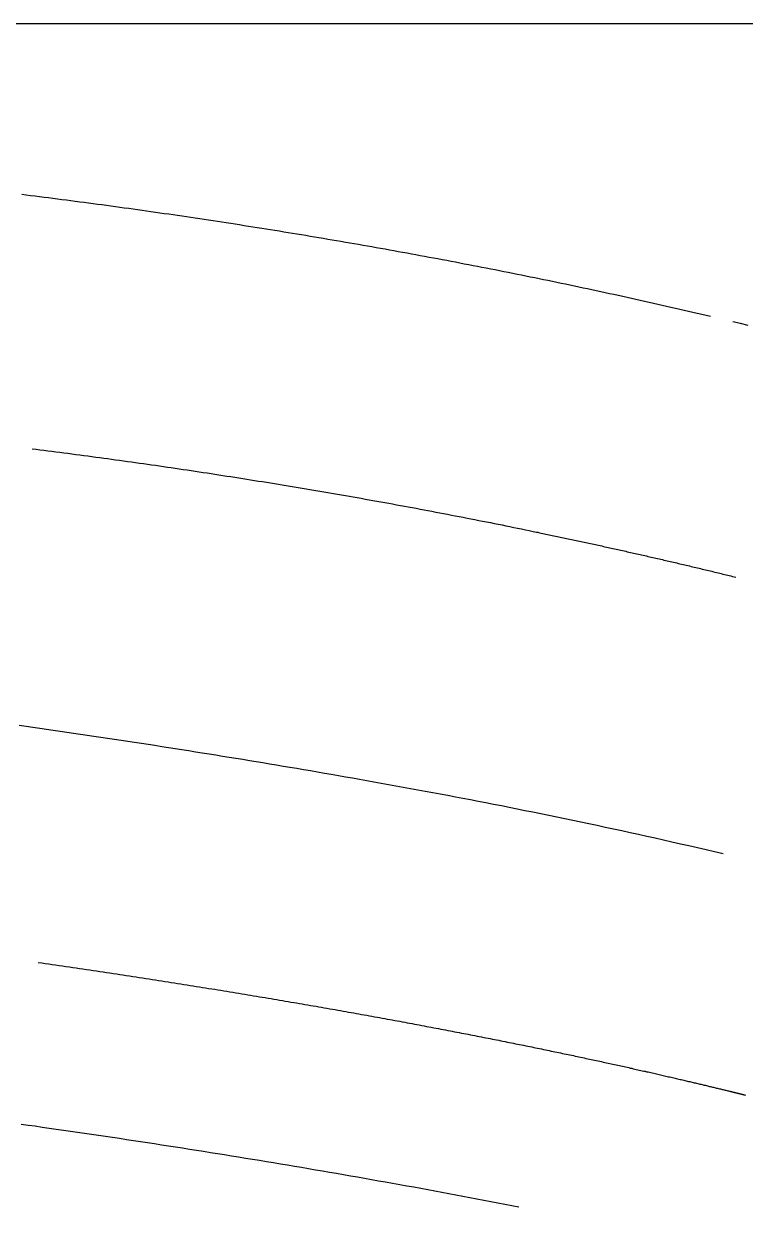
# Model space of a CAD drawing. Extents: x -537 to 363, y 432 to 791.
# Drawn here: x -232.6 to -201.3, y 739.7 to 791.1 of the extents above; entities that cross this region are included whole.
import ezdxf

# ---------------------------------------------------------------- set-up
doc = ezdxf.new("R2010")
doc.units = 0
doc.layers.get('0').update_dxf_attribs({"linetype": 'CONTINUOUS'})
doc.layers.add('90X10', color=1, linetype='CONTINUOUS')

msp = doc.modelspace()

# ---------------------------------------------------------------- linework, layer by layer
for points in [[(-202.782, 778.386, 0), (-202.973, 778.431, 0), (-203.163, 778.475, 0), (-203.353, 778.52, 0), (-203.543, 778.564, 0), (-203.733, 778.608, 0), (-203.923, 778.652, 0), (-204.113, 778.695, 0), (-204.304, 778.739, 0), (-204.494, 778.782, 0), (-204.684, 778.826, 0), (-204.874, 778.869, 0), (-205.065, 778.912, 0), (-205.255, 778.954, 0), (-205.445, 778.997, 0), (-205.636, 779.04, 0), (-205.826, 779.082, 0), (-206.017, 779.124, 0), (-206.207, 779.166, 0), (-206.398, 779.208, 0), (-206.588, 779.25, 0), (-206.779, 779.292, 0), (-206.969, 779.333, 0), (-207.16, 779.375, 0), (-207.35, 779.416, 0), (-207.541, 779.457, 0), (-207.731, 779.498, 0), (-207.922, 779.539, 0), (-208.113, 779.58, 0), (-208.303, 779.62, 0), (-208.494, 779.66, 0), (-208.684, 779.701, 0), (-208.875, 779.741, 0), (-209.066, 779.781, 0), (-209.257, 779.821, 0), (-209.447, 779.86, 0), (-209.638, 779.9, 0), (-209.829, 779.939, 0), (-210.02, 779.978, 0), (-210.21, 780.017, 0), (-210.401, 780.056, 0), (-210.592, 780.095, 0), (-210.783, 780.134, 0), (-210.973, 780.172, 0), (-211.164, 780.211, 0), (-211.355, 780.249, 0), (-211.546, 780.287, 0), (-211.737, 780.325, 0), (-211.928, 780.363, 0), (-212.118, 780.401, 0), (-212.309, 780.438, 0), (-212.5, 780.476, 0), (-212.691, 780.513, 0), (-212.882, 780.55, 0), (-213.073, 780.587, 0), (-213.264, 780.624, 0), (-213.455, 780.661, 0), (-213.646, 780.697, 0), (-213.837, 780.734, 0), (-214.027, 780.77, 0), (-214.218, 780.806, 0), (-214.409, 780.842, 0), (-214.6, 780.878, 0), (-214.791, 780.914, 0), (-214.982, 780.949, 0), (-215.173, 780.985, 0), (-215.364, 781.02, 0), (-215.555, 781.055, 0), (-215.746, 781.09, 0), (-215.937, 781.125, 0), (-216.128, 781.16, 0), (-216.319, 781.194, 0), (-216.51, 781.229, 0), (-216.701, 781.263, 0), (-216.892, 781.298, 0), (-217.082, 781.332, 0), (-217.273, 781.366, 0), (-217.464, 781.399, 0), (-217.655, 781.433, 0), (-217.846, 781.467, 0), (-218.037, 781.5, 0), (-218.228, 781.533, 0), (-218.419, 781.566, 0), (-218.61, 781.599, 0), (-218.801, 781.632, 0), (-218.992, 781.665, 0), (-219.183, 781.698, 0), (-219.373, 781.73, 0), (-219.564, 781.762, 0), (-219.755, 781.794, 0), (-219.946, 781.827, 0), (-220.137, 781.858, 0), (-220.328, 781.89, 0), (-220.519, 781.922, 0), (-220.709, 781.953, 0), (-220.9, 781.985, 0), (-221.091, 782.016, 0), (-221.282, 782.047, 0), (-221.473, 782.078, 0), (-221.664, 782.109, 0), (-221.856, 782.14, 0), (-222.047, 782.171, 0), (-222.238, 782.201, 0), (-222.43, 782.232, 0), (-222.621, 782.262, 0), (-222.813, 782.292, 0), (-223.004, 782.322, 0), (-223.196, 782.352, 0), (-223.387, 782.382, 0), (-223.579, 782.411, 0), (-223.771, 782.441, 0), (-223.963, 782.47, 0), (-224.155, 782.5, 0), (-224.347, 782.529, 0), (-224.539, 782.558, 0), (-224.731, 782.587, 0), (-224.923, 782.616, 0), (-225.115, 782.644, 0), (-225.307, 782.673, 0), (-225.499, 782.701, 0), (-225.692, 782.73, 0), (-225.884, 782.758, 0), (-226.076, 782.786, 0), (-226.269, 782.814, 0), (-226.461, 782.842, 0), (-226.654, 782.869, 0), (-226.847, 782.897, 0), (-227.039, 782.925, 0), (-227.232, 782.952, 0), (-227.424, 782.979, 0), (-227.617, 783.006, 0), (-227.81, 783.033, 0), (-228.003, 783.06, 0), (-228.196, 783.087, 0), (-228.389, 783.113, 0), (-228.582, 783.14, 0), (-228.775, 783.166, 0), (-228.968, 783.192, 0), (-229.161, 783.219, 0), (-229.354, 783.244, 0), (-229.547, 783.27, 0), (-229.74, 783.296, 0), (-229.933, 783.322, 0), (-230.126, 783.347, 0), (-230.32, 783.373, 0), (-230.513, 783.398, 0), (-230.706, 783.423, 0), (-230.9, 783.448, 0), (-231.093, 783.473, 0), (-231.286, 783.498, 0), (-231.48, 783.522, 0), (-231.673, 783.547, 0), (-231.867, 783.571, 0), (-232.06, 783.595, 0), (-232.254, 783.62, 0), (-232.447, 783.644, 0), (-232.641, 783.667, 0)], [(-201.15, 777.997, 0), (-201.48, 778.076, 0), (-201.809, 778.156, 0)], [(-232.195, 772.653, 0), (-232.022, 772.632, 0), (-231.849, 772.61, 0), (-231.677, 772.588, 0), (-231.504, 772.566, 0), (-231.331, 772.544, 0), (-231.158, 772.522, 0), (-230.986, 772.5, 0), (-230.813, 772.477, 0), (-230.64, 772.455, 0), (-230.468, 772.432, 0), (-230.295, 772.41, 0), (-230.122, 772.387, 0), (-229.95, 772.364, 0), (-229.777, 772.341, 0), (-229.604, 772.318, 0), (-229.432, 772.295, 0), (-229.259, 772.271, 0), (-229.087, 772.248, 0), (-228.914, 772.225, 0), (-228.742, 772.201, 0), (-228.569, 772.177, 0), (-228.397, 772.154, 0), (-228.224, 772.13, 0), (-228.052, 772.106, 0), (-227.879, 772.081, 0), (-227.707, 772.057, 0), (-227.534, 772.033, 0), (-227.362, 772.009, 0), (-227.19, 771.984, 0), (-227.017, 771.959, 0), (-226.845, 771.935, 0), (-226.673, 771.91, 0), (-226.5, 771.885, 0), (-226.328, 771.86, 0), (-226.156, 771.835, 0), (-225.984, 771.809, 0), (-225.811, 771.784, 0), (-225.639, 771.759, 0), (-225.467, 771.733, 0), (-225.295, 771.707, 0), (-225.123, 771.682, 0), (-224.951, 771.656, 0), (-224.779, 771.63, 0), (-224.607, 771.604, 0), (-224.435, 771.577, 0), (-224.263, 771.551, 0), (-224.091, 771.525, 0), (-223.919, 771.498, 0), (-223.747, 771.472, 0), (-223.575, 771.445, 0), (-223.404, 771.418, 0), (-223.232, 771.391, 0), (-223.06, 771.364, 0), (-222.888, 771.337, 0), (-222.717, 771.31, 0), (-222.545, 771.282, 0), (-222.373, 771.255, 0), (-222.202, 771.227, 0), (-222.03, 771.2, 0), (-221.859, 771.172, 0), (-221.687, 771.144, 0), (-221.516, 771.116, 0), (-221.344, 771.088, 0), (-221.173, 771.06, 0), (-221.002, 771.032, 0), (-220.83, 771.003, 0), (-220.659, 770.975, 0), (-220.488, 770.946, 0), (-220.317, 770.918, 0), (-220.146, 770.889, 0), (-219.975, 770.86, 0), (-219.803, 770.831, 0), (-219.632, 770.802, 0), (-219.461, 770.773, 0), (-219.29, 770.743, 0), (-219.12, 770.714, 0), (-218.949, 770.684, 0), (-218.778, 770.655, 0), (-218.607, 770.625, 0), (-218.436, 770.595, 0), (-218.266, 770.565, 0), (-218.095, 770.535, 0), (-217.924, 770.505, 0), (-217.754, 770.475, 0), (-217.583, 770.444, 0), (-217.413, 770.414, 0), (-217.242, 770.383, 0), (-217.072, 770.352, 0), (-216.902, 770.322, 0), (-216.731, 770.291, 0), (-216.561, 770.26, 0), (-216.391, 770.229, 0), (-216.221, 770.197, 0), (-216.051, 770.166, 0), (-215.881, 770.135, 0), (-215.711, 770.103, 0), (-215.541, 770.072, 0), (-215.371, 770.04, 0), (-215.201, 770.008, 0), (-215.031, 769.976, 0), (-214.862, 769.944, 0), (-214.692, 769.912, 0), (-214.522, 769.88, 0), (-214.353, 769.847, 0), (-214.183, 769.815, 0), (-214.014, 769.782, 0), (-213.844, 769.749, 0), (-213.675, 769.717, 0), (-213.506, 769.684, 0), (-213.336, 769.651, 0), (-213.167, 769.618, 0), (-212.998, 769.584, 0), (-212.829, 769.551, 0), (-212.66, 769.518, 0), (-212.491, 769.484, 0), (-212.322, 769.451, 0), (-212.153, 769.417, 0), (-211.985, 769.383, 0), (-211.816, 769.349, 0), (-211.647, 769.315, 0), (-211.479, 769.281, 0), (-211.31, 769.247, 0), (-211.142, 769.212, 0), (-210.973, 769.178, 0), (-210.805, 769.143, 0), (-210.636, 769.108, 0), (-210.468, 769.074, 0)], [(-210.468, 769.074, 0), (-210.399, 769.059, 0), (-210.33, 769.045, 0), (-210.261, 769.031, 0), (-210.192, 769.016, 0), (-210.123, 769.002, 0), (-210.054, 768.987, 0), (-209.984, 768.973, 0), (-209.915, 768.958, 0), (-209.846, 768.944, 0), (-209.777, 768.929, 0), (-209.708, 768.915, 0), (-209.639, 768.9, 0), (-209.57, 768.886, 0), (-209.501, 768.871, 0), (-209.431, 768.857, 0), (-209.362, 768.842, 0), (-209.293, 768.827, 0), (-209.224, 768.813, 0), (-209.155, 768.798, 0), (-209.086, 768.783, 0), (-209.017, 768.768, 0), (-208.947, 768.754, 0), (-208.878, 768.739, 0), (-208.809, 768.724, 0), (-208.74, 768.709, 0), (-208.671, 768.695, 0), (-208.602, 768.68, 0), (-208.533, 768.665, 0), (-208.464, 768.65, 0), (-208.394, 768.635, 0), (-208.325, 768.62, 0), (-208.256, 768.605, 0), (-208.187, 768.59, 0), (-208.118, 768.575, 0), (-208.049, 768.56, 0), (-207.98, 768.545, 0), (-207.91, 768.53, 0), (-207.841, 768.515, 0), (-207.772, 768.5, 0), (-207.703, 768.485, 0), (-207.634, 768.469, 0), (-207.565, 768.454, 0), (-207.496, 768.439, 0), (-207.426, 768.424, 0), (-207.357, 768.409, 0), (-207.288, 768.393, 0), (-207.219, 768.378, 0), (-207.15, 768.363, 0), (-207.081, 768.348, 0), (-207.012, 768.332, 0), (-206.942, 768.317, 0), (-206.873, 768.302, 0), (-206.804, 768.286, 0), (-206.735, 768.271, 0), (-206.666, 768.255, 0), (-206.597, 768.24, 0), (-206.528, 768.224, 0), (-206.458, 768.209, 0), (-206.389, 768.193, 0), (-206.32, 768.178, 0), (-206.251, 768.162, 0), (-206.182, 768.147, 0), (-206.113, 768.131, 0), (-206.044, 768.115, 0), (-205.974, 768.1, 0), (-205.905, 768.084, 0), (-205.836, 768.069, 0), (-205.767, 768.053, 0), (-205.698, 768.037, 0), (-205.629, 768.021, 0), (-205.56, 768.006, 0), (-205.491, 767.99, 0), (-205.421, 767.974, 0), (-205.352, 767.958, 0), (-205.283, 767.942, 0), (-205.214, 767.926, 0), (-205.145, 767.911, 0), (-205.076, 767.895, 0), (-205.007, 767.879, 0), (-204.938, 767.863, 0), (-204.868, 767.847, 0), (-204.799, 767.831, 0), (-204.73, 767.815, 0), (-204.661, 767.799, 0), (-204.592, 767.783, 0), (-204.523, 767.767, 0), (-204.454, 767.75, 0), (-204.385, 767.734, 0), (-204.315, 767.718, 0), (-204.246, 767.702, 0), (-204.177, 767.686, 0), (-204.108, 767.67, 0), (-204.039, 767.653, 0), (-203.97, 767.637, 0), (-203.901, 767.621, 0), (-203.832, 767.605, 0), (-203.763, 767.588, 0), (-203.693, 767.572, 0), (-203.624, 767.556, 0), (-203.555, 767.539, 0), (-203.486, 767.523, 0), (-203.417, 767.506, 0), (-203.348, 767.49, 0), (-203.279, 767.474, 0), (-203.21, 767.457, 0), (-203.141, 767.441, 0), (-203.072, 767.424, 0), (-203.003, 767.408, 0), (-202.933, 767.391, 0), (-202.864, 767.374, 0), (-202.795, 767.358, 0), (-202.726, 767.341, 0), (-202.657, 767.325, 0), (-202.588, 767.308, 0), (-202.519, 767.291, 0), (-202.45, 767.274, 0), (-202.381, 767.258, 0), (-202.312, 767.241, 0), (-202.243, 767.224, 0), (-202.174, 767.207, 0), (-202.105, 767.191, 0), (-202.036, 767.174, 0), (-201.966, 767.157, 0), (-201.897, 767.14, 0), (-201.828, 767.123, 0), (-201.759, 767.106, 0), (-201.69, 767.089, 0)], [(-202.226, 755.09, 0), (-202.601, 755.179, 0), (-202.973, 755.266, 0), (-203.345, 755.352, 0), (-203.715, 755.438, 0), (-204.084, 755.522, 0), (-204.452, 755.606, 0), (-204.818, 755.688, 0), (-205.182, 755.77, 0), (-205.546, 755.851, 0), (-205.908, 755.931, 0), (-206.268, 756.011, 0), (-206.627, 756.089, 0), (-206.985, 756.166, 0), (-207.341, 756.243, 0), (-207.696, 756.319, 0), (-208.05, 756.394, 0), (-208.402, 756.469, 0), (-208.753, 756.542, 0), (-209.102, 756.615, 0), (-209.45, 756.687, 0), (-209.796, 756.758, 0), (-210.141, 756.829, 0), (-210.485, 756.898, 0), (-210.827, 756.967, 0), (-211.168, 757.036, 0), (-211.507, 757.103, 0), (-211.845, 757.17, 0), (-212.182, 757.236, 0), (-212.517, 757.301, 0), (-212.85, 757.366, 0), (-213.183, 757.43, 0), (-213.513, 757.494, 0), (-213.843, 757.556, 0), (-214.171, 757.619, 0), (-214.497, 757.68, 0), (-214.822, 757.741, 0), (-215.145, 757.801, 0), (-215.468, 757.861, 0), (-215.788, 757.92, 0), (-216.107, 757.978, 0), (-216.425, 758.036, 0), (-216.741, 758.093, 0), (-217.056, 758.15, 0), (-217.37, 758.206, 0), (-217.681, 758.261, 0), (-217.992, 758.316, 0), (-218.301, 758.371, 0), (-218.608, 758.425, 0), (-218.914, 758.478, 0), (-219.219, 758.531, 0), (-219.522, 758.583, 0), (-219.823, 758.635, 0), (-220.123, 758.687, 0), (-220.422, 758.738, 0), (-220.719, 758.788, 0), (-221.015, 758.838, 0), (-221.309, 758.888, 0), (-221.601, 758.937, 0), (-221.893, 758.986, 0), (-222.185, 759.034, 0), (-222.477, 759.083, 0), (-222.768, 759.131, 0), (-223.06, 759.179, 0), (-223.352, 759.227, 0), (-223.645, 759.274, 0), (-223.937, 759.322, 0), (-224.229, 759.369, 0), (-224.522, 759.416, 0), (-224.814, 759.463, 0), (-225.107, 759.509, 0), (-225.4, 759.556, 0), (-225.693, 759.602, 0), (-225.986, 759.648, 0), (-226.279, 759.694, 0), (-226.572, 759.74, 0), (-226.865, 759.785, 0), (-227.158, 759.831, 0), (-227.452, 759.876, 0), (-227.745, 759.921, 0), (-228.039, 759.966, 0), (-228.333, 760.01, 0), (-228.626, 760.055, 0), (-228.92, 760.099, 0), (-229.214, 760.143, 0), (-229.508, 760.187, 0), (-229.802, 760.23, 0), (-230.096, 760.274, 0), (-230.391, 760.317, 0), (-230.685, 760.36, 0), (-230.979, 760.403, 0), (-231.274, 760.446, 0), (-231.568, 760.488, 0), (-231.863, 760.531, 0), (-232.158, 760.573, 0), (-232.452, 760.615, 0), (-232.747, 760.657, 0)], [(-231.925, 750.389, 0), (-231.773, 750.367, 0), (-231.622, 750.345, 0), (-231.472, 750.324, 0), (-231.322, 750.302, 0), (-231.172, 750.28, 0), (-231.022, 750.259, 0), (-230.873, 750.237, 0), (-230.724, 750.215, 0), (-230.576, 750.194, 0), (-230.428, 750.172, 0), (-230.28, 750.15, 0), (-230.133, 750.129, 0), (-229.986, 750.107, 0), (-229.839, 750.085, 0), (-229.693, 750.064, 0), (-229.547, 750.042, 0), (-229.402, 750.02, 0), (-229.257, 749.999, 0), (-229.112, 749.977, 0), (-228.967, 749.955, 0), (-228.823, 749.934, 0), (-228.68, 749.912, 0), (-228.536, 749.89, 0), (-228.393, 749.869, 0), (-228.251, 749.847, 0), (-228.109, 749.825, 0), (-227.967, 749.804, 0), (-227.825, 749.782, 0), (-227.684, 749.761, 0), (-227.543, 749.739, 0), (-227.403, 749.717, 0), (-227.263, 749.696, 0), (-227.123, 749.674, 0), (-226.984, 749.653, 0), (-226.845, 749.631, 0), (-226.706, 749.61, 0), (-226.568, 749.588, 0), (-226.43, 749.567, 0), (-226.293, 749.545, 0), (-226.156, 749.524, 0), (-226.019, 749.502, 0), (-225.882, 749.481, 0), (-225.746, 749.459, 0), (-225.611, 749.438, 0), (-225.475, 749.416, 0), (-225.34, 749.395, 0), (-225.206, 749.373, 0), (-225.072, 749.352, 0), (-224.938, 749.33, 0), (-224.804, 749.309, 0), (-224.671, 749.288, 0), (-224.538, 749.266, 0), (-224.406, 749.245, 0), (-224.274, 749.224, 0), (-224.142, 749.202, 0), (-224.011, 749.181, 0), (-223.88, 749.16, 0), (-223.749, 749.138, 0), (-223.619, 749.117, 0), (-223.489, 749.096, 0), (-223.36, 749.075, 0), (-223.231, 749.053, 0), (-223.102, 749.032, 0), (-222.973, 749.011, 0), (-222.845, 748.99, 0), (-222.718, 748.969, 0), (-222.59, 748.947, 0), (-222.463, 748.926, 0), (-222.337, 748.905, 0), (-222.211, 748.884, 0), (-222.085, 748.863, 0), (-221.959, 748.842, 0), (-221.834, 748.821, 0), (-221.709, 748.8, 0), (-221.585, 748.779, 0), (-221.461, 748.758, 0), (-221.337, 748.737, 0), (-221.214, 748.716, 0), (-221.091, 748.695, 0), (-220.968, 748.674, 0), (-220.846, 748.653, 0), (-220.724, 748.632, 0), (-220.603, 748.612, 0), (-220.481, 748.591, 0), (-220.361, 748.57, 0), (-220.24, 748.549, 0), (-220.12, 748.528, 0), (-220, 748.508, 0), (-219.881, 748.487, 0), (-219.762, 748.466, 0), (-219.643, 748.446, 0), (-219.525, 748.425, 0), (-219.407, 748.404, 0), (-219.29, 748.384, 0), (-219.173, 748.363, 0), (-219.056, 748.343, 0), (-218.939, 748.322, 0), (-218.823, 748.301, 0), (-218.708, 748.281, 0), (-218.592, 748.261, 0), (-218.477, 748.24, 0), (-218.363, 748.22, 0), (-218.248, 748.199, 0), (-218.134, 748.179, 0), (-218.021, 748.159, 0), (-217.908, 748.138, 0), (-217.795, 748.118, 0), (-217.682, 748.098, 0), (-217.57, 748.078, 0), (-217.458, 748.057, 0), (-217.347, 748.037, 0), (-217.236, 748.017, 0), (-217.125, 747.997, 0), (-217.015, 747.977, 0), (-216.905, 747.957, 0), (-216.796, 747.937, 0), (-216.686, 747.917, 0), (-216.577, 747.897, 0), (-216.469, 747.877, 0), (-216.361, 747.857, 0), (-216.253, 747.837, 0), (-216.146, 747.817, 0), (-216.039, 747.797, 0), (-215.932, 747.777, 0), (-215.826, 747.758, 0), (-215.72, 747.738, 0), (-215.614, 747.718, 0), (-215.509, 747.699, 0), (-215.404, 747.679, 0), (-215.299, 747.659, 0), (-215.195, 747.64, 0), (-215.092, 747.62, 0), (-214.988, 747.601, 0), (-214.885, 747.581, 0), (-214.782, 747.562, 0), (-214.68, 747.542, 0), (-214.578, 747.523, 0), (-214.476, 747.504, 0), (-214.375, 747.484, 0), (-214.274, 747.465, 0), (-214.174, 747.446, 0), (-214.073, 747.427, 0), (-213.974, 747.408, 0), (-213.874, 747.388, 0), (-213.775, 747.369, 0), (-213.676, 747.35, 0), (-213.578, 747.331, 0), (-213.48, 747.312, 0), (-213.382, 747.293, 0), (-213.285, 747.274, 0), (-213.188, 747.256, 0), (-213.092, 747.237, 0), (-212.995, 747.218, 0), (-212.899, 747.199, 0), (-212.804, 747.18, 0), (-212.709, 747.162, 0), (-212.614, 747.143, 0), (-212.52, 747.125, 0), (-212.426, 747.106, 0), (-212.332, 747.087, 0), (-212.239, 747.069, 0), (-212.146, 747.051, 0), (-212.053, 747.032, 0), (-211.961, 747.014, 0), (-211.869, 746.995, 0), (-211.777, 746.977, 0), (-211.686, 746.959, 0), (-211.595, 746.941, 0), (-211.505, 746.923, 0), (-211.415, 746.905, 0), (-211.325, 746.886, 0), (-211.236, 746.868, 0), (-211.147, 746.85, 0), (-211.058, 746.832, 0), (-210.97, 746.815, 0), (-210.882, 746.797, 0), (-210.794, 746.779, 0), (-210.707, 746.761, 0), (-210.62, 746.743, 0), (-210.533, 746.726, 0), (-210.447, 746.708, 0), (-210.362, 746.691, 0), (-210.276, 746.673, 0), (-210.191, 746.655, 0), (-210.106, 746.638, 0), (-210.022, 746.621, 0), (-209.938, 746.603, 0), (-209.854, 746.586, 0), (-209.771, 746.569, 0), (-209.688, 746.551, 0), (-209.606, 746.534, 0), (-209.523, 746.517, 0), (-209.441, 746.5, 0), (-209.36, 746.483, 0), (-209.279, 746.466, 0), (-209.198, 746.449, 0), (-209.118, 746.432, 0), (-209.038, 746.415, 0), (-208.958, 746.399, 0), (-208.879, 746.382, 0), (-208.8, 746.365, 0), (-208.721, 746.349, 0), (-208.643, 746.332, 0), (-208.565, 746.315, 0), (-208.487, 746.299, 0), (-208.41, 746.282, 0), (-208.333, 746.266, 0), (-208.257, 746.25, 0), (-208.181, 746.233, 0), (-208.105, 746.217, 0), (-208.029, 746.201, 0), (-207.954, 746.185, 0), (-207.88, 746.169, 0), (-207.805, 746.153, 0), (-207.731, 746.137, 0), (-207.658, 746.121, 0), (-207.584, 746.105, 0), (-207.511, 746.089, 0), (-207.439, 746.074, 0), (-207.367, 746.058, 0), (-207.295, 746.042, 0), (-207.223, 746.027, 0), (-207.152, 746.011, 0), (-207.081, 745.996, 0), (-207.011, 745.98, 0), (-206.941, 745.965, 0), (-206.871, 745.949, 0), (-206.802, 745.934, 0), (-206.733, 745.919, 0), (-206.664, 745.904, 0), (-206.596, 745.889, 0), (-206.528, 745.874, 0), (-206.46, 745.859, 0), (-206.393, 745.844, 0), (-206.326, 745.829, 0), (-206.26, 745.814, 0), (-206.194, 745.8, 0), (-206.128, 745.785, 0), (-206.063, 745.77, 0), (-205.998, 745.756, 0), (-205.933, 745.741, 0), (-205.869, 745.727, 0), (-205.805, 745.712, 0), (-205.741, 745.698, 0), (-205.678, 745.684, 0), (-205.615, 745.67, 0), (-205.552, 745.655, 0), (-205.49, 745.641, 0), (-205.428, 745.627, 0), (-205.366, 745.613, 0), (-205.305, 745.599, 0), (-205.244, 745.586, 0), (-205.184, 745.572, 0), (-205.124, 745.558, 0), (-205.064, 745.545, 0), (-205.005, 745.531, 0), (-204.946, 745.517, 0), (-204.887, 745.504, 0), (-204.829, 745.491, 0), (-204.771, 745.477, 0), (-204.713, 745.464, 0), (-204.656, 745.451, 0), (-204.599, 745.438, 0), (-204.542, 745.425, 0), (-204.486, 745.412, 0), (-204.43, 745.399, 0), (-204.374, 745.386, 0), (-204.319, 745.373, 0), (-204.264, 745.36, 0), (-204.21, 745.347, 0), (-204.156, 745.335, 0), (-204.102, 745.322, 0), (-204.048, 745.31, 0), (-203.995, 745.297, 0), (-203.942, 745.285, 0), (-203.89, 745.273, 0), (-203.838, 745.26, 0), (-203.786, 745.248, 0), (-203.735, 745.236, 0), (-203.684, 745.224, 0), (-203.633, 745.212, 0), (-203.583, 745.2, 0), (-203.533, 745.188, 0), (-203.483, 745.177, 0), (-203.434, 745.165, 0), (-203.385, 745.153, 0), (-203.336, 745.142, 0), (-203.288, 745.13, 0), (-203.24, 745.119, 0), (-203.192, 745.108, 0), (-203.145, 745.096, 0), (-203.098, 745.085, 0), (-203.051, 745.074, 0), (-203.005, 745.063, 0), (-202.959, 745.052, 0), (-202.914, 745.041, 0), (-202.868, 745.03, 0), (-202.823, 745.019, 0), (-202.779, 745.009, 0), (-202.735, 744.998, 0), (-202.691, 744.988, 0), (-202.647, 744.977, 0), (-202.604, 744.967, 0), (-202.561, 744.956, 0), (-202.519, 744.946, 0), (-202.477, 744.936, 0), (-202.435, 744.926, 0), (-202.393, 744.916, 0), (-202.352, 744.906, 0), (-202.311, 744.896, 0), (-202.271, 744.886, 0), (-202.231, 744.876, 0), (-202.191, 744.867, 0), (-202.151, 744.857, 0), (-202.112, 744.847, 0), (-202.073, 744.838, 0), (-202.035, 744.829, 0), (-201.997, 744.819, 0), (-201.959, 744.81, 0)], [(-201.959, 744.81, 0), (-201.949, 744.808, 0), (-201.939, 744.805, 0), (-201.93, 744.803, 0), (-201.92, 744.8, 0), (-201.91, 744.798, 0), (-201.901, 744.796, 0), (-201.891, 744.793, 0), (-201.881, 744.791, 0), (-201.872, 744.789, 0), (-201.862, 744.786, 0), (-201.852, 744.784, 0), (-201.843, 744.782, 0), (-201.833, 744.779, 0), (-201.823, 744.777, 0), (-201.813, 744.774, 0), (-201.804, 744.772, 0), (-201.794, 744.77, 0), (-201.784, 744.767, 0), (-201.775, 744.765, 0), (-201.765, 744.763, 0), (-201.755, 744.76, 0), (-201.746, 744.758, 0), (-201.736, 744.755, 0), (-201.726, 744.753, 0), (-201.716, 744.751, 0), (-201.707, 744.748, 0), (-201.697, 744.746, 0), (-201.687, 744.744, 0), (-201.678, 744.741, 0), (-201.668, 744.739, 0), (-201.658, 744.736, 0), (-201.649, 744.734, 0), (-201.639, 744.732, 0), (-201.629, 744.729, 0), (-201.62, 744.727, 0), (-201.61, 744.725, 0), (-201.6, 744.722, 0), (-201.59, 744.72, 0), (-201.581, 744.717, 0), (-201.571, 744.715, 0), (-201.561, 744.713, 0), (-201.552, 744.71, 0), (-201.542, 744.708, 0), (-201.532, 744.705, 0), (-201.523, 744.703, 0), (-201.513, 744.701, 0), (-201.503, 744.698, 0), (-201.494, 744.696, 0), (-201.484, 744.694, 0), (-201.474, 744.691, 0), (-201.464, 744.689, 0), (-201.455, 744.686, 0), (-201.445, 744.684, 0), (-201.435, 744.682, 0), (-201.426, 744.679, 0), (-201.416, 744.677, 0), (-201.406, 744.674, 0), (-201.397, 744.672, 0), (-201.387, 744.67, 0), (-201.377, 744.667, 0), (-201.368, 744.665, 0), (-201.358, 744.662, 0), (-201.348, 744.66, 0), (-201.339, 744.658, 0), (-201.329, 744.655, 0), (-201.319, 744.653, 0), (-201.309, 744.65, 0), (-201.3, 744.648, 0), (-201.29, 744.646, 0), (-201.28, 744.643, 0), (-201.271, 744.641, 0)], [(-211.085, 739.786, 0), (-211.389, 739.845, 0), (-211.693, 739.904, 0), (-211.998, 739.962, 0), (-212.302, 740.02, 0), (-212.606, 740.078, 0), (-212.91, 740.136, 0), (-213.215, 740.193, 0), (-213.519, 740.25, 0), (-213.823, 740.307, 0), (-214.127, 740.364, 0), (-214.431, 740.42, 0), (-214.736, 740.476, 0), (-215.04, 740.532, 0), (-215.344, 740.587, 0), (-215.648, 740.643, 0), (-215.952, 740.698, 0), (-216.256, 740.753, 0), (-216.56, 740.807, 0), (-216.864, 740.862, 0), (-217.169, 740.916, 0), (-217.473, 740.969, 0), (-217.777, 741.023, 0), (-218.08, 741.076, 0), (-218.384, 741.13, 0), (-218.688, 741.182, 0), (-218.992, 741.235, 0), (-219.296, 741.287, 0), (-219.6, 741.34, 0), (-219.903, 741.391, 0), (-220.207, 741.443, 0), (-220.511, 741.495, 0), (-220.814, 741.546, 0), (-221.118, 741.597, 0), (-221.421, 741.647, 0), (-221.725, 741.698, 0), (-222.028, 741.748, 0), (-222.332, 741.798, 0), (-222.635, 741.848, 0), (-222.938, 741.897, 0), (-223.241, 741.947, 0), (-223.544, 741.996, 0), (-223.847, 742.045, 0), (-224.15, 742.093, 0), (-224.453, 742.142, 0), (-224.756, 742.19, 0), (-225.059, 742.238, 0), (-225.363, 742.286, 0), (-225.666, 742.333, 0), (-225.969, 742.381, 0), (-226.273, 742.428, 0), (-226.577, 742.475, 0), (-226.88, 742.521, 0), (-227.184, 742.568, 0), (-227.488, 742.614, 0), (-227.792, 742.66, 0), (-228.096, 742.706, 0), (-228.4, 742.752, 0), (-228.704, 742.798, 0), (-229.009, 742.843, 0), (-229.313, 742.888, 0), (-229.618, 742.933, 0), (-229.922, 742.978, 0), (-230.227, 743.023, 0), (-230.532, 743.067, 0), (-230.836, 743.111, 0), (-231.141, 743.155, 0), (-231.446, 743.199, 0), (-231.751, 743.242, 0), (-232.056, 743.286, 0), (-232.362, 743.329, 0), (-232.667, 743.372, 0)]]:
    msp.add_polyline3d(points)
at = {"layer": '90X10', "color": 1, "linetype": 'CONTINUOUS'}
msp.add_lwpolyline([(-537.056, 691.076), (362.944, 691.076), (362.944, 791.076), (-537.056, 791.076)], close=True, dxfattribs=at)

doc.saveas('drawing.dxf')
